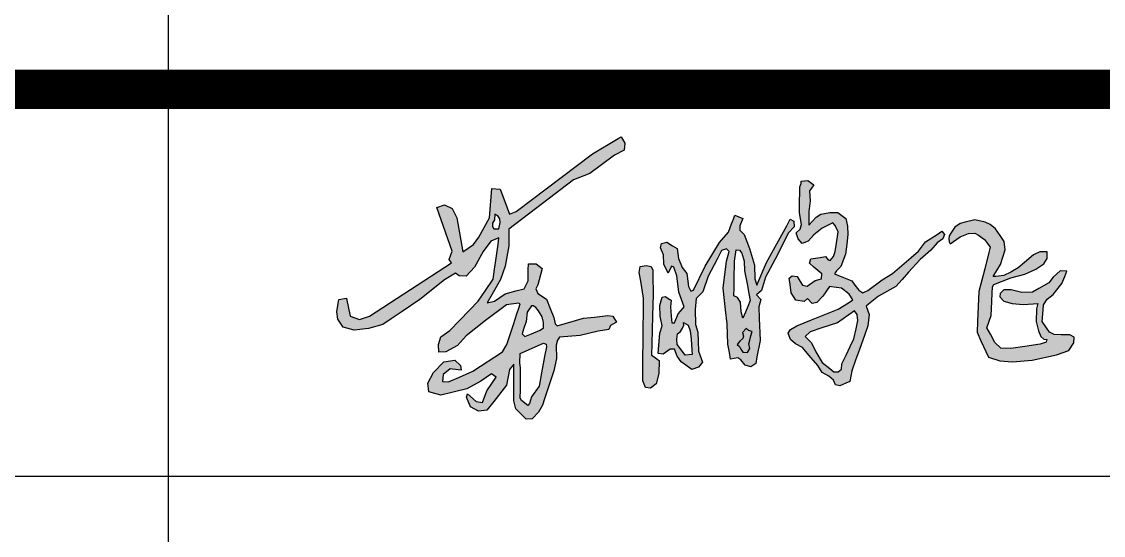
# Model space of a CAD drawing. Header units: millimetres. Extents: x 34817 to 170845, y 26625 to 47482.
# Drawn here: x 168215 to 169095, y 34617 to 35036 of the extents above; entities that cross this region are included whole.
import ezdxf
from ezdxf.enums import TextEntityAlignment as Align

# ---------------------------------------------------------------- set-up
doc = ezdxf.new("R2010")
doc.units = ezdxf.units.MM
doc.layers.get('0').update_dxf_attribs({"color": 142})
doc.layers.add('A-LIBRARY-图框', color=13, linetype='Continuous')
doc.styles.add('黑体', font='simhei_0.ttf')

# ---------------------------------------------------------------- blocks, each defined once
blk = doc.blocks.new('A$A20FB58630')
h = blk.add_hatch(color=1)
h.paths.add_polyline_path([(599.908, 130.179), (600.089, 130.426), (600.286, 130.507), (600.265, 130.353), (600.21, 129.967), (600.181, 129.757), (600.147, 129.515), (599.962, 129.246), (599.786, 128.99), (599.585, 128.78), (599.115, 128.291), (598.897, 128.136), (598.838, 127.956), (598.852, 127.772), (599.02, 127.784), (599.299, 127.93), (599.505, 128.165), (599.968, 128.529), (600.469, 128.906), (600.752, 128.945), (600.796, 128.93), (600.762, 128.825), (600.718, 128.693), (600.634, 128.437), (600.476, 127.954), (600.374, 127.783), (599.666, 127.321), (599.346, 127.177), (599.082, 127.059), (598.934, 127.072), (598.95, 127.24), (599.118, 127.374), (599.178, 127.367), (599.384, 127.342), (599.368, 127.456), (599.235, 127.583), (598.972, 127.538), (598.718, 127.282), (598.588, 127.028), (598.611, 126.822), (598.896, 126.743), (599.518, 126.895), (599.857, 127.076), (600.112, 127.252), (600.223, 127.176), (600.114, 127.019), (599.994, 126.844), (599.895, 126.569), (599.746, 126.588), (599.534, 126.775), (599.509, 126.699), (599.604, 126.464), (599.794, 126.363), (599.998, 126.383), (600.162, 126.594), (600.464, 126.981), (600.54, 127.361), (600.639, 127.482), (600.641, 127.124), (600.644, 126.61), (600.687, 126.414), (600.816, 126.29), (600.939, 126.169), (601.079, 126.176), (601.231, 126.334), (601.327, 126.503), (601.378, 126.656), (601.456, 126.892), (601.599, 127.324), (601.663, 127.622), (601.656, 127.942), (601.683, 128.061), (601.734, 128.133), (602.23, 128.171), (602.663, 128.273), (602.918, 128.312), (602.954, 128.407), (603.094, 128.49), (603.009, 128.633), (602.894, 128.651), (602.572, 128.613), (602.306, 128.582), (601.682, 128.399), (601.629, 128.448), (601.596, 128.599), (601.513, 128.814), (601.425, 129.037), (601.216, 129.172), (601.17, 129.287), (601.22, 129.381), (601.28, 129.623), (601.317, 129.774), (601.177, 129.885), (600.992, 129.888), (600.989, 129.741), (600.984, 129.481), (600.891, 129.29), (600.688, 129.237), (600.434, 129.171), (600.184, 128.993), (600.006, 128.956), (600.123, 129.161), (600.322, 129.507), (600.439, 129.827), (600.521, 130.314), (600.521, 130.719), (601.325, 131.328), (602.071, 131.893), (602.462, 132.045), (603.049, 132.488), (603.281, 132.604), (603.299, 132.774), (603.207, 132.928), (603.136, 132.886), (602.521, 132.517), (600.698, 131.135), (600.536, 131.075), (600.426, 131.373), (600.315, 131.675), (600.115, 131.691), (600.057, 130.989), (599.809, 130.525), (599.679, 130.351), (599.425, 130.171), (599.281, 130.988), (599.165, 131.212), (598.987, 131.298), (598.803, 131.234), (599.165, 130.192), (599.096, 129.992), (599.15, 129.908), (597.188, 128.634), (596.949, 128.555), (596.731, 128.634), (596.644, 129.054), (596.642, 129.067), (596.455, 129.029), (596.44, 128.935), (596.408, 128.736), (596.434, 128.561), (596.564, 128.368), (596.827, 128.302), (597.166, 128.34), (597.507, 128.432), (597.712, 128.571), (597.969, 128.746), (598.394, 129.031), (598.982, 129.501), (599.245, 129.662), (599.334, 129.596), (599.502, 129.589), (599.705, 129.808)])
h.paths.add_polyline_path([(600.165, 130.723), (600.132, 130.776), (600.13, 130.861), (600.182, 130.94), (600.189, 131.073), (600.257, 131.034), (600.309, 130.962), (600.318, 130.874), (600.285, 130.725)], flags=16)
h.paths.add_polyline_path([(601.063, 128.877), (601.106, 128.879), (601.167, 128.837), (601.236, 128.759), (601.324, 128.621), (601.356, 128.48), (601.354, 128.353), (601.271, 128.296), (601.063, 128.211), (600.908, 128.148), (600.839, 128.211), (600.877, 128.322), (600.94, 128.508), (600.958, 128.728)], flags=16)
h.paths.add_polyline_path([(600.792, 127.737), (601.353, 127.989), (601.416, 127.96), (601.42, 127.902), (601.377, 127.667), (601.304, 127.276), (601.245, 126.958), (601.067, 126.702), (601.014, 126.545), (600.974, 126.494), (600.825, 126.613), (600.791, 126.673), (600.806, 126.874), (600.806, 127.156), (600.806, 127.396), (600.784, 127.513)], flags=16)
h = blk.add_hatch(color=1)
h.paths.add_polyline_path([(608.798, 129.376), (608.722, 129.476), (608.523, 129.558), (608.312, 129.645), (608.355, 129.716), (608.465, 129.825), (608.572, 130.113), (608.603, 130.36), (608.631, 130.587), (608.625, 130.784), (608.584, 130.968), (608.389, 131.114), (608.202, 131.114), (607.987, 131.071), (607.87, 131.003), (607.696, 130.807), (607.696, 130.911), (607.696, 131.139), (607.729, 131.391), (607.712, 131.629), (607.759, 131.695), (607.815, 131.775), (607.669, 131.877), (607.513, 131.864), (607.511, 131.807), (607.481, 131.729), (607.479, 131.581), (607.477, 131.382), (607.477, 131.103), (607.521, 130.827), (607.489, 130.719), (607.392, 130.627), (607.438, 130.481), (607.537, 130.375), (607.678, 130.428), (607.816, 130.582), (608.017, 130.739), (608.268, 130.87), (608.328, 130.801), (608.395, 130.652), (608.386, 130.593), (608.356, 130.377), (608.328, 130.183), (608.289, 130.061), (608.21, 129.969), (608.155, 129.983), (608.098, 130.059), (607.964, 130.038), (607.747, 130.003), (607.71, 129.902), (607.816, 129.808), (608.009, 129.644), (607.999, 129.526), (607.845, 129.484), (607.655, 129.349), (607.547, 129.376), (607.491, 129.464), (607.415, 129.582), (607.294, 129.598), (607.228, 129.544), (607.248, 129.389), (607.274, 129.189), (607.383, 129.017), (607.586, 128.987), (607.662, 129.057), (607.773, 128.936), (607.888, 128.958), (608.035, 129.112), (608.187, 129.342), (608.242, 129.335), (608.478, 129.306), (608.662, 129.159), (608.748, 129.022), (608.642, 128.955), (608.397, 128.8), (607.763, 128.545), (607.406, 128.4), (607.258, 128.312), (607.206, 128.223), (607.255, 128.076), (607.376, 127.968), (607.542, 127.887), (607.698, 127.702), (607.908, 127.453), (608.019, 127.286), (608.177, 127.197), (608.288, 127.102), (608.334, 126.991), (608.44, 126.968), (608.584, 127.03), (608.675, 127.069), (608.723, 127.328), (608.816, 127.581), (608.91, 127.834), (609.036, 128.194), (609.108, 128.401), (609.138, 128.673), (609.067, 128.876), (609.122, 128.92), (609.364, 129.113), (609.773, 129.344), (609.926, 129.512), (610.083, 129.684), (610.359, 129.986), (610.611, 130.209), (610.762, 130.386), (610.903, 130.484), (610.939, 130.586), (610.88, 130.665), (610.762, 130.589), (610.487, 130.412), (610.316, 130.188), (610.142, 130.038), (609.699, 129.656), (609.449, 129.505), (609.108, 129.248), (608.987, 129.195), (608.891, 129.252)])
h.paths.add_polyline_path([(608.788, 128.761), (608.849, 128.677), (608.868, 128.532), (608.826, 128.332), (608.775, 128.088), (608.687, 127.907), (608.586, 127.698), (608.487, 127.493), (608.474, 127.365), (608.4, 127.305), (608.295, 127.303), (608.195, 127.385), (608.019, 127.529), (607.866, 127.779), (607.76, 127.993), (607.61, 128.144), (607.725, 128.259), (608.007, 128.352), (608.384, 128.476)], flags=16)
h = blk.add_hatch(color=1)
h.paths.add_polyline_path([(605.002, 129.053), (605.161, 129.215), (605.288, 129.59), (605.502, 130), (605.611, 130.208), (605.726, 130.248), (605.794, 130.183), (605.725, 129.948), (605.65, 129.304), (605.706, 128.787), (605.743, 128.449), (605.763, 127.962), (605.798, 127.762), (605.824, 127.606), (605.996, 127.636), (606.07, 127.589), (606.176, 127.462), (606.308, 127.422), (606.426, 127.502), (606.456, 127.66), (606.529, 128.053), (606.51, 128.584), (606.5, 128.859), (606.552, 129.031), (606.447, 129.14), (606.562, 129.251), (606.662, 129.565), (606.888, 130), (607.213, 130.626), (607.345, 130.769), (607.341, 130.905), (607.253, 130.953), (607.167, 130.794), (606.935, 130.364), (606.682, 129.914), (606.455, 129.374), (606.402, 129.526), (606.394, 129.855), (606.278, 130.256), (606.147, 130.591), (606.045, 130.694), (606.047, 130.793), (606.118, 130.973), (605.931, 131.046), (605.894, 130.951), (605.851, 130.843), (605.774, 130.647), (605.563, 130.395), (605.217, 129.828), (604.937, 129.255), (604.871, 129.233), (604.818, 129.346), (604.777, 129.651), (604.669, 129.8), (604.579, 130.017), (604.551, 130.251), (604.437, 130.32), (604.3, 130.402), (604.17, 130.375), (604.146, 130.265), (604.221, 130.099), (604.229, 129.879), (604.331, 129.663), (604.41, 129.831), (604.469, 129.804), (604.544, 129.599), (604.587, 129.206), (604.716, 128.86), (604.68, 128.817), (604.574, 128.689), (604.484, 128.478), (604.417, 128.473), (604.404, 128.635), (604.387, 128.857), (604.404, 129.016), (604.372, 129.034), (604.261, 129.105), (604.192, 129.088), (604.13, 128.892), (604.138, 128.633), (604.189, 128.406), (604.13, 128.23), (604.093, 127.74), (604.214, 127.724), (604.381, 127.845), (604.481, 127.842), (604.552, 127.674), (604.645, 127.538), (604.897, 127.355), (605.058, 127.417), (605.151, 127.535), (605.062, 127.794), (605.052, 128.037), (605.043, 128.249), (604.987, 128.435), (604.981, 128.792)])
h.paths.add_polyline_path([(604.701, 128.48), (604.81, 128.42), (604.863, 128.283), (604.88, 128.086), (604.902, 127.82), (604.91, 127.719), (604.738, 127.704), (604.627, 127.854), (604.551, 127.958), (604.539, 128.086), (604.558, 128.211), (604.631, 128.27), (604.673, 128.348), (604.709, 128.418)], flags=16)
h.paths.add_polyline_path([(605.907, 129.117), (605.91, 129.311), (605.915, 129.62), (605.919, 129.826), (605.921, 129.948), (605.956, 130.217), (606.041, 130.214), (606.097, 130.139), (606.15, 129.951), (606.16, 129.718), (606.219, 129.406), (606.263, 129.175), (606.294, 129.012), (606.235, 128.868), (606.18, 128.73), (606.122, 128.588), (606.081, 128.736), (606.061, 128.969), (605.992, 129.078)], flags=16)
for points in [[(613.541, 129.154), (613.745, 129.413), (613.815, 129.583), (613.867, 129.707), (613.708, 129.719), (613.535, 129.565), (613.438, 129.434), (613.198, 129.298), (613.041, 129.21), (612.787, 129.201), (612.538, 129.261), (612.363, 129.261), (612.274, 129.178), (612.26, 129.097), (612.36, 128.992), (612.559, 128.937), (612.818, 128.911), (613.059, 128.927), (613.171, 128.935), (613.143, 128.812), (613.132, 128.507), (613.185, 128.282), (613.247, 128.149), (613.313, 128.086), (613.386, 128.073), (613.375, 128.013), (613.226, 127.966), (612.865, 127.911), (612.53, 127.86), (612.289, 127.866), (612.145, 128), (612.038, 128.201), (611.956, 128.354), (612.054, 128.651), (612.069, 128.984), (612.079, 129.181), (612.086, 129.339), (612.122, 129.389), (612.525, 129.547), (612.86, 129.638), (613.127, 129.759), (613.315, 129.889), (613.397, 130.012), (613.397, 130.169), (613.221, 130.169), (613.072, 130.099), (612.857, 129.918), (612.703, 129.789), (612.53, 129.685), (612.357, 129.603), (612.166, 129.583), (612.108, 129.584), (612.276, 129.866), (612.334, 130.044), (612.391, 130.221), (612.368, 130.416), (612.268, 130.561), (612.158, 130.72), (612.033, 130.83), (611.912, 130.885), (611.663, 130.938), (611.435, 130.88), (611.311, 130.849), (611.189, 130.76), (611.095, 130.621), (611.052, 130.559), (611.042, 130.485), (611.048, 130.409), (611.079, 130.365), (611.317, 130.534), (611.516, 130.615), (611.665, 130.618), (611.757, 130.574), (611.895, 130.466), (611.969, 130.37), (612.03, 130.288), (611.997, 130.155), (611.901, 129.764), (611.765, 129.227), (611.731, 128.502), (611.719, 128.252), (611.812, 128.047), (611.989, 127.655), (612.267, 127.562), (612.566, 127.538), (613.04, 127.583), (613.619, 127.711), (613.915, 127.813), (614.03, 127.993), (614.038, 128.132), (613.941, 128.187), (613.729, 128.189), (613.561, 128.192), (613.454, 128.252), (613.383, 128.354), (613.278, 128.506), (613.297, 128.782), (613.305, 128.902), (613.396, 129.038)], [(603.962, 128.64), (603.978, 129.157), (603.966, 129.603), (603.969, 129.733), (603.924, 129.82), (603.803, 129.844), (603.663, 129.82), (603.641, 129.676), (603.676, 129.47), (603.744, 129.067), (603.741, 128.777), (603.736, 128.298), (603.726, 127.362), (603.726, 127.087), (603.795, 126.929), (603.909, 126.91), (604.046, 127.012), (604.107, 127.259), (604.118, 127.57), (604.073, 127.608), (604.021, 127.641), (603.933, 127.697), (603.942, 127.973)]]:
    blk.add_hatch(color=1).paths.add_polyline_path(points)
for p, q in [((592.383, 87.782), (592.383, 351.913)), ((557.471, 124.806), (623.105, 124.806))]:
    blk.add_line(p, q)
at = {"const_width": 0.938}
blk.add_lwpolyline([(623.105, 134.062), (553.281, 134.062)], dxfattribs=at)
at = {"color": 1}
for points in [[(596.644, 129.054), (596.731, 128.634), (596.949, 128.555), (597.188, 128.634), (599.15, 129.908), (599.096, 129.992), (599.165, 130.192), (598.803, 131.234), (598.987, 131.298), (599.165, 131.212), (599.281, 130.988), (599.425, 130.171), (599.679, 130.351), (599.809, 130.525), (600.057, 130.989), (600.115, 131.691), (600.315, 131.675), (600.426, 131.373), (600.536, 131.075), (600.698, 131.135), (602.521, 132.517), (603.136, 132.886), (603.207, 132.928), (603.299, 132.774), (603.281, 132.604), (603.049, 132.488), (602.462, 132.045), (602.071, 131.893), (601.325, 131.328), (600.521, 130.719), (600.521, 130.314), (600.439, 129.827), (600.322, 129.507), (600.123, 129.161), (600.006, 128.956), (600.184, 128.993), (600.434, 129.171), (600.688, 129.237), (600.891, 129.29), (600.984, 129.481), (600.989, 129.741), (600.992, 129.888), (601.177, 129.885), (601.317, 129.774), (601.28, 129.623), (601.22, 129.381), (601.17, 129.287), (601.216, 129.172), (601.425, 129.037), (601.513, 128.814), (601.596, 128.599), (601.629, 128.448), (601.682, 128.399), (602.306, 128.582), (602.572, 128.613), (602.894, 128.651), (603.009, 128.633), (603.094, 128.49), (602.954, 128.407), (602.918, 128.312), (602.663, 128.273), (602.23, 128.171), (601.734, 128.133), (601.683, 128.061), (601.656, 127.942), (601.663, 127.622), (601.599, 127.324), (601.456, 126.892), (601.378, 126.656), (601.327, 126.503), (601.231, 126.334), (601.079, 126.176), (600.939, 126.169), (600.816, 126.29), (600.687, 126.414), (600.644, 126.61), (600.641, 127.124), (600.639, 127.482), (600.54, 127.361), (600.464, 126.981), (600.162, 126.594), (599.998, 126.383), (599.794, 126.363), (599.604, 126.464), (599.509, 126.699), (599.534, 126.775), (599.746, 126.588), (599.895, 126.569), (599.994, 126.844), (600.114, 127.019), (600.223, 127.176), (600.112, 127.252), (599.857, 127.076), (599.518, 126.895), (598.896, 126.743), (598.611, 126.822), (598.588, 127.028), (598.718, 127.282), (598.972, 127.538), (599.235, 127.583), (599.368, 127.456), (599.384, 127.342), (599.178, 127.367), (599.118, 127.374), (598.95, 127.24), (598.934, 127.072), (599.082, 127.059), (599.346, 127.177), (599.666, 127.321), (600.374, 127.783), (600.476, 127.954), (600.634, 128.437), (600.718, 128.693), (600.762, 128.825), (600.796, 128.93), (600.752, 128.945), (600.469, 128.906), (599.968, 128.529), (599.505, 128.165), (599.299, 127.93), (599.02, 127.784), (598.852, 127.772), (598.838, 127.956), (598.897, 128.136), (599.115, 128.291), (599.585, 128.78), (599.786, 128.99), (599.962, 129.246), (600.147, 129.515), (600.181, 129.757), (600.21, 129.967), (600.265, 130.353), (600.286, 130.507), (600.089, 130.426), (599.908, 130.179), (599.705, 129.808), (599.502, 129.589), (599.334, 129.596), (599.245, 129.662), (598.982, 129.501), (598.394, 129.031), (597.969, 128.746), (597.712, 128.571), (597.507, 128.432), (597.166, 128.34), (596.827, 128.302), (596.564, 128.368), (596.434, 128.561), (596.408, 128.736), (596.44, 128.935), (596.455, 129.029), (596.642, 129.067), (596.644, 129.054)], [(607.513, 131.864), (607.669, 131.877), (607.815, 131.775), (607.759, 131.695), (607.712, 131.629), (607.729, 131.391), (607.696, 131.139), (607.696, 130.911), (607.696, 130.807), (607.87, 131.003), (607.987, 131.071), (608.202, 131.114), (608.389, 131.114), (608.584, 130.968), (608.625, 130.784), (608.631, 130.587), (608.603, 130.36), (608.572, 130.113), (608.465, 129.825), (608.355, 129.716), (608.312, 129.645), (608.523, 129.558), (608.722, 129.476), (608.798, 129.376), (608.891, 129.252), (608.987, 129.195), (609.108, 129.248), (609.449, 129.505), (609.699, 129.656), (610.142, 130.038), (610.316, 130.188), (610.487, 130.412), (610.762, 130.589), (610.88, 130.665), (610.939, 130.586), (610.903, 130.484), (610.762, 130.386), (610.611, 130.209), (610.359, 129.986), (610.083, 129.684), (609.926, 129.512), (609.773, 129.344), (609.364, 129.113), (609.122, 128.92), (609.067, 128.876), (609.138, 128.673), (609.108, 128.401), (609.036, 128.194), (608.91, 127.834), (608.816, 127.581), (608.723, 127.328), (608.675, 127.069), (608.584, 127.03), (608.44, 126.968), (608.334, 126.991), (608.288, 127.102), (608.177, 127.197), (608.019, 127.286), (607.908, 127.453), (607.698, 127.702), (607.542, 127.887), (607.376, 127.968), (607.255, 128.076), (607.206, 128.223), (607.258, 128.312), (607.406, 128.4), (607.763, 128.545), (608.397, 128.8), (608.642, 128.955), (608.748, 129.022), (608.662, 129.159), (608.478, 129.306), (608.242, 129.335), (608.187, 129.342), (608.035, 129.112), (607.888, 128.958), (607.773, 128.936), (607.662, 129.057), (607.586, 128.987), (607.383, 129.017), (607.274, 129.189), (607.248, 129.389), (607.228, 129.544), (607.294, 129.598), (607.415, 129.582), (607.491, 129.464), (607.547, 129.376), (607.655, 129.349), (607.845, 129.484), (607.999, 129.526), (608.009, 129.644), (607.816, 129.808), (607.71, 129.902), (607.747, 130.003), (607.964, 130.038), (608.098, 130.059), (608.155, 129.983), (608.21, 129.969), (608.289, 130.061), (608.328, 130.183), (608.356, 130.377), (608.386, 130.593), (608.395, 130.652), (608.328, 130.801), (608.268, 130.87), (608.017, 130.739), (607.816, 130.582), (607.678, 130.428), (607.537, 130.375), (607.438, 130.481), (607.392, 130.627), (607.489, 130.719), (607.521, 130.827), (607.477, 131.103), (607.477, 131.382), (607.479, 131.581), (607.481, 131.729), (607.511, 131.807), (607.513, 131.864)], [(600.189, 131.073), (600.182, 130.94), (600.13, 130.861), (600.132, 130.776), (600.165, 130.723), (600.285, 130.725), (600.318, 130.874), (600.309, 130.962), (600.257, 131.034), (600.189, 131.073)], [(604.192, 129.088), (604.261, 129.105), (604.372, 129.034), (604.404, 129.016), (604.387, 128.857), (604.404, 128.635), (604.417, 128.473), (604.484, 128.478), (604.574, 128.689), (604.68, 128.817), (604.716, 128.86), (604.587, 129.206), (604.544, 129.599), (604.469, 129.804), (604.41, 129.831), (604.331, 129.663), (604.229, 129.879), (604.221, 130.099), (604.146, 130.265), (604.17, 130.375), (604.3, 130.402), (604.437, 130.32), (604.551, 130.251), (604.579, 130.017), (604.669, 129.8), (604.777, 129.651), (604.818, 129.346), (604.871, 129.233), (604.937, 129.255), (605.217, 129.828), (605.563, 130.395), (605.774, 130.647), (605.851, 130.843), (605.894, 130.951), (605.931, 131.046), (606.118, 130.973), (606.047, 130.793), (606.045, 130.694), (606.147, 130.591), (606.278, 130.256), (606.394, 129.855), (606.402, 129.526), (606.455, 129.374), (606.682, 129.914), (606.935, 130.364), (607.167, 130.794), (607.253, 130.953), (607.341, 130.905), (607.345, 130.769), (607.213, 130.626), (606.888, 130), (606.662, 129.565), (606.562, 129.251), (606.447, 129.14), (606.552, 129.031), (606.5, 128.859), (606.51, 128.584), (606.529, 128.053), (606.456, 127.66), (606.426, 127.502), (606.308, 127.422), (606.176, 127.462), (606.07, 127.589), (605.996, 127.636), (605.824, 127.606), (605.798, 127.762), (605.763, 127.962), (605.743, 128.449), (605.706, 128.787), (605.65, 129.304), (605.725, 129.948), (605.794, 130.183), (605.726, 130.248), (605.611, 130.208), (605.502, 130), (605.288, 129.59), (605.161, 129.215), (605.002, 129.053), (604.981, 128.792), (604.987, 128.435), (605.043, 128.249), (605.052, 128.037), (605.062, 127.794), (605.151, 127.535), (605.058, 127.417), (604.897, 127.355), (604.645, 127.538), (604.552, 127.674), (604.481, 127.842), (604.381, 127.845), (604.214, 127.724), (604.093, 127.74), (604.13, 128.23), (604.189, 128.406), (604.138, 128.633), (604.13, 128.892), (604.192, 129.088)], [(611.079, 130.365), (611.317, 130.534), (611.516, 130.615), (611.665, 130.618), (611.757, 130.574), (611.895, 130.466), (611.969, 130.37), (612.03, 130.288), (611.997, 130.155), (611.901, 129.764), (611.765, 129.227), (611.731, 128.502), (611.719, 128.252), (611.812, 128.047), (611.989, 127.655), (612.267, 127.562), (612.566, 127.538), (613.04, 127.583), (613.619, 127.711), (613.915, 127.813), (614.03, 127.993), (614.038, 128.132), (613.941, 128.187), (613.729, 128.189), (613.561, 128.192), (613.454, 128.252), (613.383, 128.354), (613.278, 128.506), (613.297, 128.782), (613.305, 128.902), (613.396, 129.038), (613.541, 129.154), (613.745, 129.413), (613.815, 129.583), (613.867, 129.707), (613.708, 129.719), (613.535, 129.565), (613.438, 129.434), (613.198, 129.298), (613.041, 129.21), (612.787, 129.201), (612.538, 129.261), (612.363, 129.261), (612.274, 129.178), (612.26, 129.097), (612.36, 128.992), (612.559, 128.937), (612.818, 128.911), (613.059, 128.927), (613.171, 128.935), (613.143, 128.812), (613.132, 128.507), (613.185, 128.282), (613.247, 128.149), (613.313, 128.086), (613.386, 128.073), (613.375, 128.013), (613.226, 127.966), (612.865, 127.911), (612.53, 127.86), (612.289, 127.866), (612.145, 128), (612.038, 128.201), (611.956, 128.354), (612.054, 128.651), (612.069, 128.984), (612.079, 129.181), (612.086, 129.339), (612.122, 129.389), (612.525, 129.547), (612.86, 129.638), (613.127, 129.759), (613.315, 129.889), (613.397, 130.012), (613.397, 130.169), (613.221, 130.169), (613.072, 130.099), (612.857, 129.918), (612.703, 129.789), (612.53, 129.685), (612.357, 129.603), (612.166, 129.583), (612.108, 129.584), (612.276, 129.866), (612.334, 130.044), (612.391, 130.221), (612.368, 130.416), (612.268, 130.561), (612.158, 130.72), (612.033, 130.83), (611.912, 130.885), (611.663, 130.938), (611.435, 130.88), (611.311, 130.849), (611.189, 130.76), (611.095, 130.621), (611.052, 130.559), (611.042, 130.485), (611.048, 130.409), (611.079, 130.365), (611.079, 130.365)], [(605.956, 130.217), (606.041, 130.214), (606.097, 130.139), (606.15, 129.951), (606.16, 129.718), (606.219, 129.406), (606.263, 129.175), (606.294, 129.012), (606.235, 128.868), (606.18, 128.73), (606.122, 128.588), (606.081, 128.736), (606.061, 128.969), (605.992, 129.078), (605.907, 129.117), (605.91, 129.311), (605.915, 129.62), (605.919, 129.826), (605.921, 129.948), (605.956, 130.217)], [(604.118, 127.57), (604.107, 127.259), (604.046, 127.012), (603.909, 126.91), (603.795, 126.929), (603.726, 127.087), (603.726, 127.362), (603.736, 128.298), (603.741, 128.777), (603.744, 129.067), (603.676, 129.47), (603.641, 129.676), (603.663, 129.82), (603.803, 129.844), (603.924, 129.82), (603.969, 129.733), (603.966, 129.603), (603.978, 129.157), (603.962, 128.64), (603.942, 127.973), (603.933, 127.697), (604.021, 127.641), (604.073, 127.608), (604.118, 127.57)], [(601.063, 128.877), (600.958, 128.728), (600.94, 128.508), (600.877, 128.322), (600.839, 128.211), (600.908, 128.148), (601.063, 128.211), (601.271, 128.296), (601.354, 128.353), (601.356, 128.48), (601.324, 128.621), (601.236, 128.759), (601.167, 128.837), (601.106, 128.879), (601.063, 128.877)], [(608.788, 128.761), (608.384, 128.476), (608.007, 128.352), (607.725, 128.259), (607.61, 128.144), (607.76, 127.993), (607.866, 127.779), (608.019, 127.529), (608.195, 127.385), (608.295, 127.303), (608.4, 127.305), (608.474, 127.365), (608.487, 127.493), (608.586, 127.698), (608.687, 127.907), (608.775, 128.088), (608.826, 128.332), (608.868, 128.532), (608.849, 128.677), (608.788, 128.761)], [(604.701, 128.48), (604.81, 128.42), (604.863, 128.283), (604.88, 128.086), (604.902, 127.82), (604.91, 127.719), (604.738, 127.704), (604.627, 127.854), (604.551, 127.958), (604.539, 128.086), (604.558, 128.211), (604.631, 128.27), (604.673, 128.348), (604.709, 128.418), (604.701, 128.48)], [(606.198, 128.336), (606.11, 128.243), (606.136, 128.152), (606.118, 128.1), (606.045, 128.032), (605.982, 127.957), (606.039, 127.91), (606.068, 127.842), (606.118, 127.77), (606.229, 127.762), (606.289, 127.858), (606.263, 127.97), (606.287, 128.063), (606.311, 128.163), (606.338, 128.268), (606.257, 128.289), (606.202, 128.341)], [(600.792, 127.737), (601.353, 127.989), (601.416, 127.96), (601.42, 127.902), (601.377, 127.667), (601.304, 127.276), (601.245, 126.958), (601.067, 126.702), (601.014, 126.545), (600.974, 126.494), (600.825, 126.613), (600.791, 126.673), (600.806, 126.874), (600.806, 127.156), (600.806, 127.396), (600.784, 127.513), (600.792, 127.737)]]:
    blk.add_lwpolyline(points, dxfattribs=at)
at = {"style": '黑体'}
for tag, height, p in [('XXX', 3.5, (589.825, 374.913)), ('材料清单', 2.5, (592.383, 64.413)), ('1:60', 2.5, (579.325, 35.913)), ('2019.05', 2.5, (611.825, 35.913)), ('PL-00', 2.5, (592.325, 26.913))]:
    blk.add_attdef(tag, text='', height=height, dxfattribs=at).set_placement(p, align=Align.MIDDLE_CENTER)
blk.add_attdef('XXX室内装饰设计施工图', text='', height=3.5, rotation=90, dxfattribs=at).set_placement((577.325, 253.913), align=Align.MIDDLE_CENTER)

msp = doc.modelspace()

# ---------------------------------------------------------------- block references
at = {"layer": 'A-LIBRARY-图框', "xscale": 34.03219720310778, "yscale": 34.03219720310778, "zscale": 34.03219720310778}
msp.add_blockref('A$A20FB58630', (148174.05, 30418.06), dxfattribs=at)

doc.saveas('drawing.dxf')
